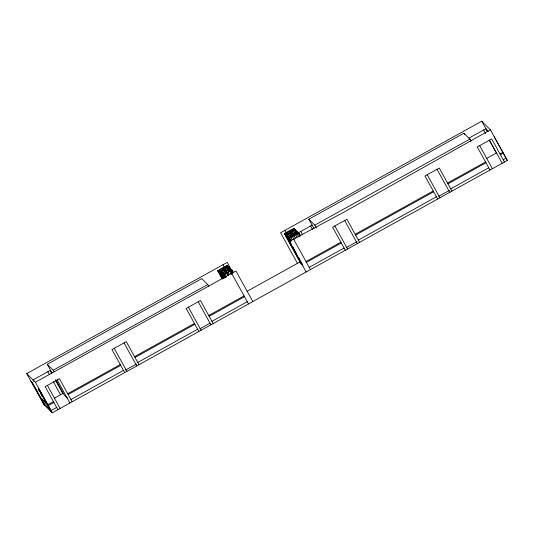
<?xml version="1.0" encoding="UTF-8"?>
<svg xmlns="http://www.w3.org/2000/svg" width="534" height="534" viewBox="0 0 534 534"><rect width="100%" height="100%" fill="white"/><g stroke="black" fill="none" stroke-linecap="round" stroke-linejoin="round"><path stroke-width="0.8" d="M222.151 278.902L217.725 270.892L221.436 268.302L227.124 265.498L227.537 265.451L228.338 266.907M222.438 278.201L219.401 272.093L228.612 266.98L229.026 266.933L230.234 269.116M220.709 273.855L224.42 271.265L230.521 268.415L225.108 271.946L220.709 273.855L223.125 278.227M217.725 270.892L223.826 268.035L227.537 265.451M223.813 278.254L222.204 275.337L225.915 272.754L232.01 269.897L233.618 272.814M219.22 272.373L225.315 269.523L229.026 266.933M222.204 275.337L226.596 273.428L232.01 269.897M302.745 264.03L301.376 264.443L284.488 233.859L288.2 231.269L293.887 228.465L294.301 228.418L295.502 230.601M300.635 261.273L302.865 265.925L285.984 235.34L289.695 232.751L295.375 229.947L295.789 229.9L297.398 232.811M290.289 241.922L287.652 236.542L296.871 231.429L297.284 231.382L298.085 232.837M284.488 233.859L290.589 231.002L294.301 228.418M285.984 235.34L292.078 232.484L295.789 229.9M287.472 236.822L291.871 234.913L297.284 231.382M290.71 241.234L288.981 238.204C292.218 236.729 298.78 229.226 300.368 235.881M288.981 238.204L294.221 235.928L298.76 232.964M43.581 404.185L52.265 412.809L507.3 160.4L490.419 129.815L343.188 212.552L289.254 241.401L306.142 271.986M43.741 404.338L26.7 373.6L227.244 262.354L231.723 270.598M490.419 129.815L481.735 121.191L280.577 232.771L297.458 263.355M52.092 373.032L47.266 364.295L201.732 278.608L207.699 284.535L208.707 286.364M314.025 228.686L308.799 219.22L463.886 133.193L469.853 139.12L471.055 141.31M312.243 225.061L298.506 232.684L300.308 235.821M47.266 364.295L53.233 370.222L207.699 284.535M308.799 219.22L314.766 225.148L469.853 139.12M26.7 373.6L35.384 382.224L235.928 270.985L252.816 301.57M54.241 398.271L62.792 393.525L55.589 380.482M247.015 291.337L300.315 261.773M486.214 158.651L496.366 153.024L489.217 140.062M47.82 404.759L53.433 401.641M67.738 393.712L120.25 364.582M134.555 356.645L194.423 323.437M208.727 315.501L244.078 295.896M305.989 261.553L340.872 242.202M355.177 234.266L433.228 190.972M447.532 183.035L485.693 161.869M499.991 153.939L502.808 152.303M48.274 405.573L53.881 402.462M68.185 394.526L120.704 365.396M135.009 357.46L194.877 324.251M209.181 316.315L244.525 296.71M306.436 262.368L341.326 243.017M355.631 235.08L433.681 191.786M447.986 183.85L485.987 162.77M500.445 154.753L503.262 153.118M51.03 410.566L56.644 407.455M70.942 399.519L123.461 370.389M137.765 362.452L197.633 329.244M211.938 321.314L247.282 301.703M309.193 267.36L344.083 248.01M358.387 240.08L436.438 196.779M450.743 188.849L488.744 167.763M503.202 159.746L506.018 158.117M125.49 370.089L136.424 364.028M199.809 328.864L210.016 323.203M346.212 247.656L357.133 241.595M438.681 196.365L449.601 190.304M494.063 136.851L494.537 137.318M507.3 160.4L494.377 137.165M67.404 398.11L64.147 394.88L55.71 379.587M30.865 381.142L32.18 382.451L44.923 405.513M39.549 389.767L38.188 388.418L51.07 411.621M40.471 397.45L46.465 403.41M40.918 398.271L46.912 404.225M43.681 403.27L49.669 409.218M488.043 131.511L485.9 128.734L469.146 138.026L470.734 140.909M487.095 129.929L487.889 131.364M504.436 161.989L491.721 138.947L477.262 146.97L489.985 170.012M486.053 128.894L487.649 131.771M481.735 121.191L487.489 131.611M489.471 140.195L502.194 163.237M483.65 129.982L485.64 133.58M479.666 145.635L492.381 168.677M463.886 133.193L464.687 134.648M451.978 191.092L439.262 168.05L424.957 175.986L437.673 199.022M437.012 169.298L449.728 192.34M427.207 174.738L439.923 197.78M359.622 242.323L346.906 219.28L332.602 227.21L345.318 250.252M344.657 220.529L357.373 243.564M334.851 225.969L347.567 249.004M314.766 225.148L316.375 228.058M310.561 225.995L312.544 229.593M300.749 231.436L302.738 235.033M298.292 233.398L299.901 236.315M297.104 231.663L298.312 233.845M296.871 231.429L297.672 232.884M295.616 230.181L296.817 232.363M296.357 232.237L297.164 233.698M297.291 234.099L298.9 237.016M294.121 228.699L294.928 230.154M294.868 230.755L295.669 232.217M293.373 229.273L294.181 230.728M295.128 233.038L295.936 234.499M295.876 234.98L297.078 237.163M293.64 231.556L294.441 233.018M292.145 230.074L292.952 231.529M293.573 233.972L294.374 235.427M294.221 235.928L295.422 238.111M292.078 232.484L292.886 233.945M292.719 234.439L293.526 235.894M290.589 231.002L291.39 232.464M291.23 232.957L292.031 234.413M291.871 234.913L292.672 236.368M292.519 236.836L294.127 239.753M290.376 233.431L291.184 234.887M293.6 239.112L310.434 269.603M288.887 231.95L289.688 233.405M290.229 235.761L291.03 237.216M290.983 237.597L292.191 239.779M288.734 234.279L289.541 235.734M287.245 232.797L288.046 234.252M288.847 236.408L289.648 237.864M289.795 238.111L291.404 241.028M284.862 230.394L286.471 233.298M287.352 234.927L288.16 236.382M287.893 236.776L290.302 241.148M288.861 238.725L289.662 240.18M285.864 233.445L286.665 234.9M286.398 235.294L290.823 243.304M293.233 247.676L294.034 249.131M286.164 235.06L288.574 239.426M289.375 240.881L291.791 245.253M292.592 246.708L293.4 248.163M294.201 249.625L295.002 251.08M295.809 252.535L296.61 253.99M299.027 258.363L299.828 259.818M284.909 233.812L301.79 264.397M284.669 233.578L292.305 247.409M293.113 248.871L293.914 250.326M294.721 251.781L295.522 253.236M296.33 254.691L297.131 256.153M297.932 257.608L300.348 261.974M231.836 270.177L233.038 272.367M231.596 269.944L232.804 272.126M230.341 268.695L231.149 270.151M230.107 268.462L231.309 270.645M231.088 270.758L232.697 273.668M228.852 267.214L229.653 268.669M230.715 270.998L232.323 273.915M229.593 269.276L230.401 270.731M231.636 273.361L248.524 303.946M227.357 265.732L228.165 267.187M229.219 269.516L230.027 270.972M228.105 267.788L228.906 269.249M229.86 271.559L231.469 274.469M227.731 268.035L228.532 269.49M226.61 266.306L227.417 267.768M228.365 270.077L229.173 271.532M226.236 266.553L227.043 268.008M226.877 268.589L227.678 270.05M225.381 267.107L226.189 268.569M228.298 272.487L229.507 274.67M222.952 264.737L224.16 266.913M227.451 272.954L228.652 275.143M225.315 269.523L226.122 270.978M225.955 271.472L226.763 272.934M223.826 268.035L224.627 269.496M226.596 273.428L227.804 275.617M224.467 269.99L225.268 271.452M225.108 271.946L225.909 273.401M222.972 268.509L223.779 269.964M222.124 268.982L222.925 270.438M224.954 274.276L226.563 277.186M223.466 272.794L224.267 274.249M223.993 274.723L225.602 277.64M221.97 271.312L222.778 272.767M223.572 274.923L224.781 277.106M222.504 273.241L223.305 274.703M220.482 269.83L221.283 271.285M222.084 273.441L222.885 274.897M221.009 271.759L221.817 273.214M222.618 275.29L224.227 278.207M222.378 275.057L223.586 277.239M220.589 271.96L221.396 273.415M219.521 270.277L220.322 271.733M221.129 273.808L223.539 278.181M219.1 270.478L219.901 271.933M222.097 275.758L223.299 277.94M219.634 272.327L222.852 278.154M219.401 272.093L221.81 276.458M218.146 270.845L222.565 278.855M217.905 270.611L222.324 278.621M213.173 323.557L200.457 300.515L186.152 308.452L198.868 331.487M198.207 301.763L210.923 324.805M188.402 307.204L201.118 330.246M139 364.695L126.284 341.66L111.98 349.59L124.702 372.632M124.035 342.901L136.757 365.944M114.229 348.348L126.945 371.384M72.183 401.762L59.461 378.726L45.163 386.656L57.879 409.698M53.233 370.222L54.034 371.677M57.218 379.968L69.934 403.01M51.644 373.339L50.069 370.489L33.115 379.894L33.909 381.336M47.826 371.731L49.415 374.614M53.387 381.817L60.542 394.773M47.406 385.408L60.128 408.45M35.384 382.224L52.265 412.809M39.389 389.613L52.105 412.655M38.675 389.974L39.469 391.415M40.264 392.857L42.253 396.455M32.013 382.284L44.736 405.326"/></g></svg>
